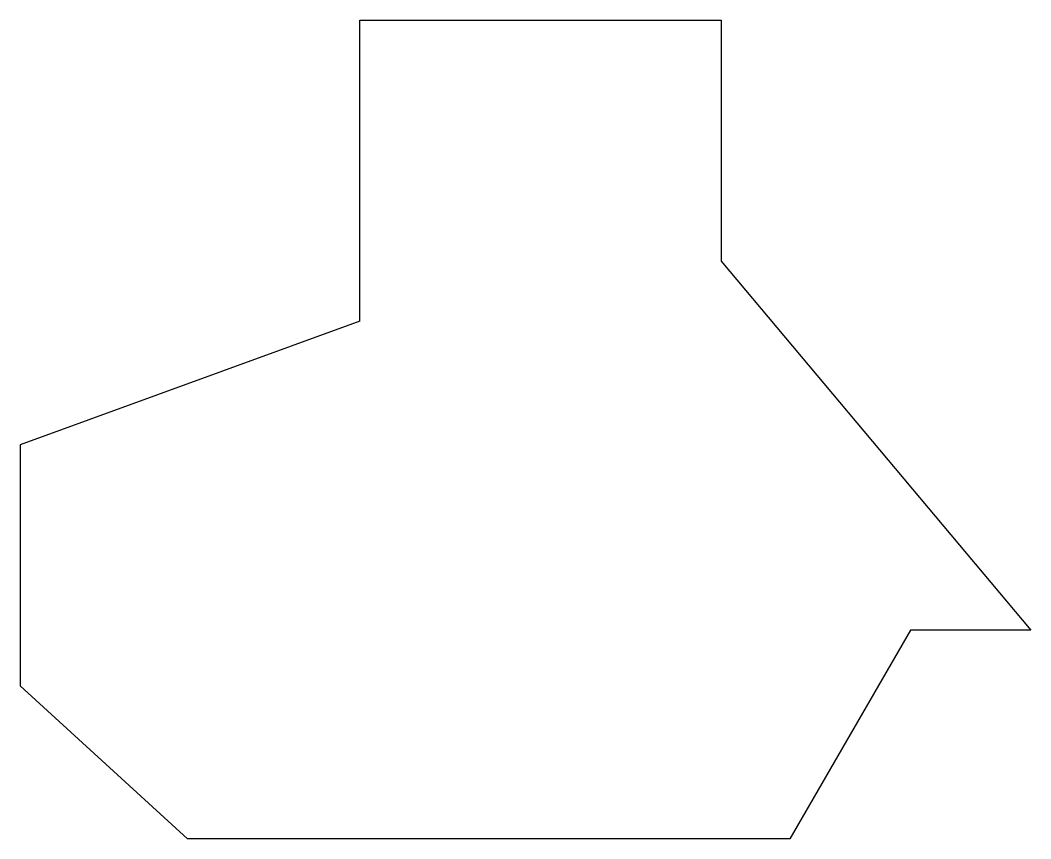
# Model space of a CAD drawing. Header units: millimetres. Extents: x 0 to 83.9, y 0 to 68.
import ezdxf

# ---------------------------------------------------------------- set-up
doc = ezdxf.new("R2010")
doc.units = ezdxf.units.MM

msp = doc.modelspace()

# ---------------------------------------------------------------- linework, layer by layer
for p, q in [((28.191, 42.962), (28.191, 67.962)), ((28.191, 67.962), (58.191, 67.962)), ((58.191, 67.962), (58.191, 47.962)), ((58.191, 47.962), (83.902, 17.321)), ((28.191, 42.962), (0, 32.702)), ((0, 32.702), (0, 12.702)), ((73.902, 17.321), (63.902, 0)), ((83.902, 17.321), (73.902, 17.321)), ((0, 12.702), (13.902, 0)), ((63.902, 0), (13.902, 0))]:
    msp.add_line(p, q)

doc.saveas('drawing.dxf')
